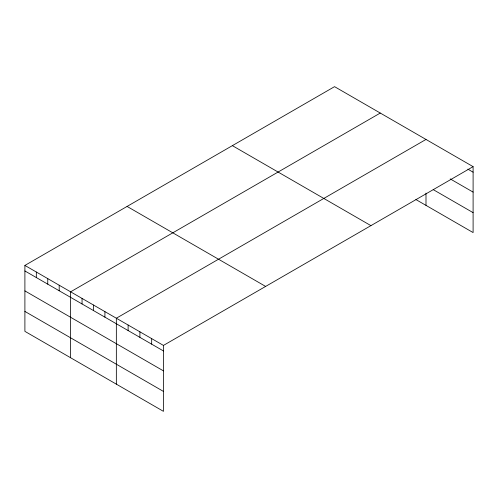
<?xml version="1.0" encoding="UTF-8"?>
<svg xmlns="http://www.w3.org/2000/svg" width="498" height="498" viewBox="0 0 498 498"><rect width="100%" height="100%" fill="white"/><g stroke="black" fill="none" stroke-linecap="round" stroke-linejoin="round"><path stroke-width="0.75" d="M473.1 166.643L334.55 86.652L24.9 265.428L24.9 331.357L163.45 411.348L163.45 345.419L473.1 166.643L473.1 232.572L415.905 199.555M380.273 113.052L70.623 291.822L70.623 357.751M425.995 139.446L116.345 318.222L116.345 384.151M467.865 169.158L473.1 172.184M450.198 178.894L473.1 192.11M433.192 189.601L473.1 212.646M232.367 145.646L370.917 225.638M127.083 206.433L265.633 286.425M24.9 265.428L163.45 345.419M24.9 270.962L163.45 350.959M24.9 290.894L163.45 370.885M24.9 311.424L163.45 391.416M425.995 193.112L425.995 205.375M151.672 338.621L151.672 344.155M139.901 331.817L139.901 337.358M128.123 325.02L128.123 330.56M104.916 311.624L104.916 317.158M93.481 305.025L93.481 310.559M82.052 298.42L82.052 303.961M59.194 285.223L59.194 290.764M47.758 278.625L47.758 284.165M36.329 272.026L36.329 277.567"/></g></svg>
